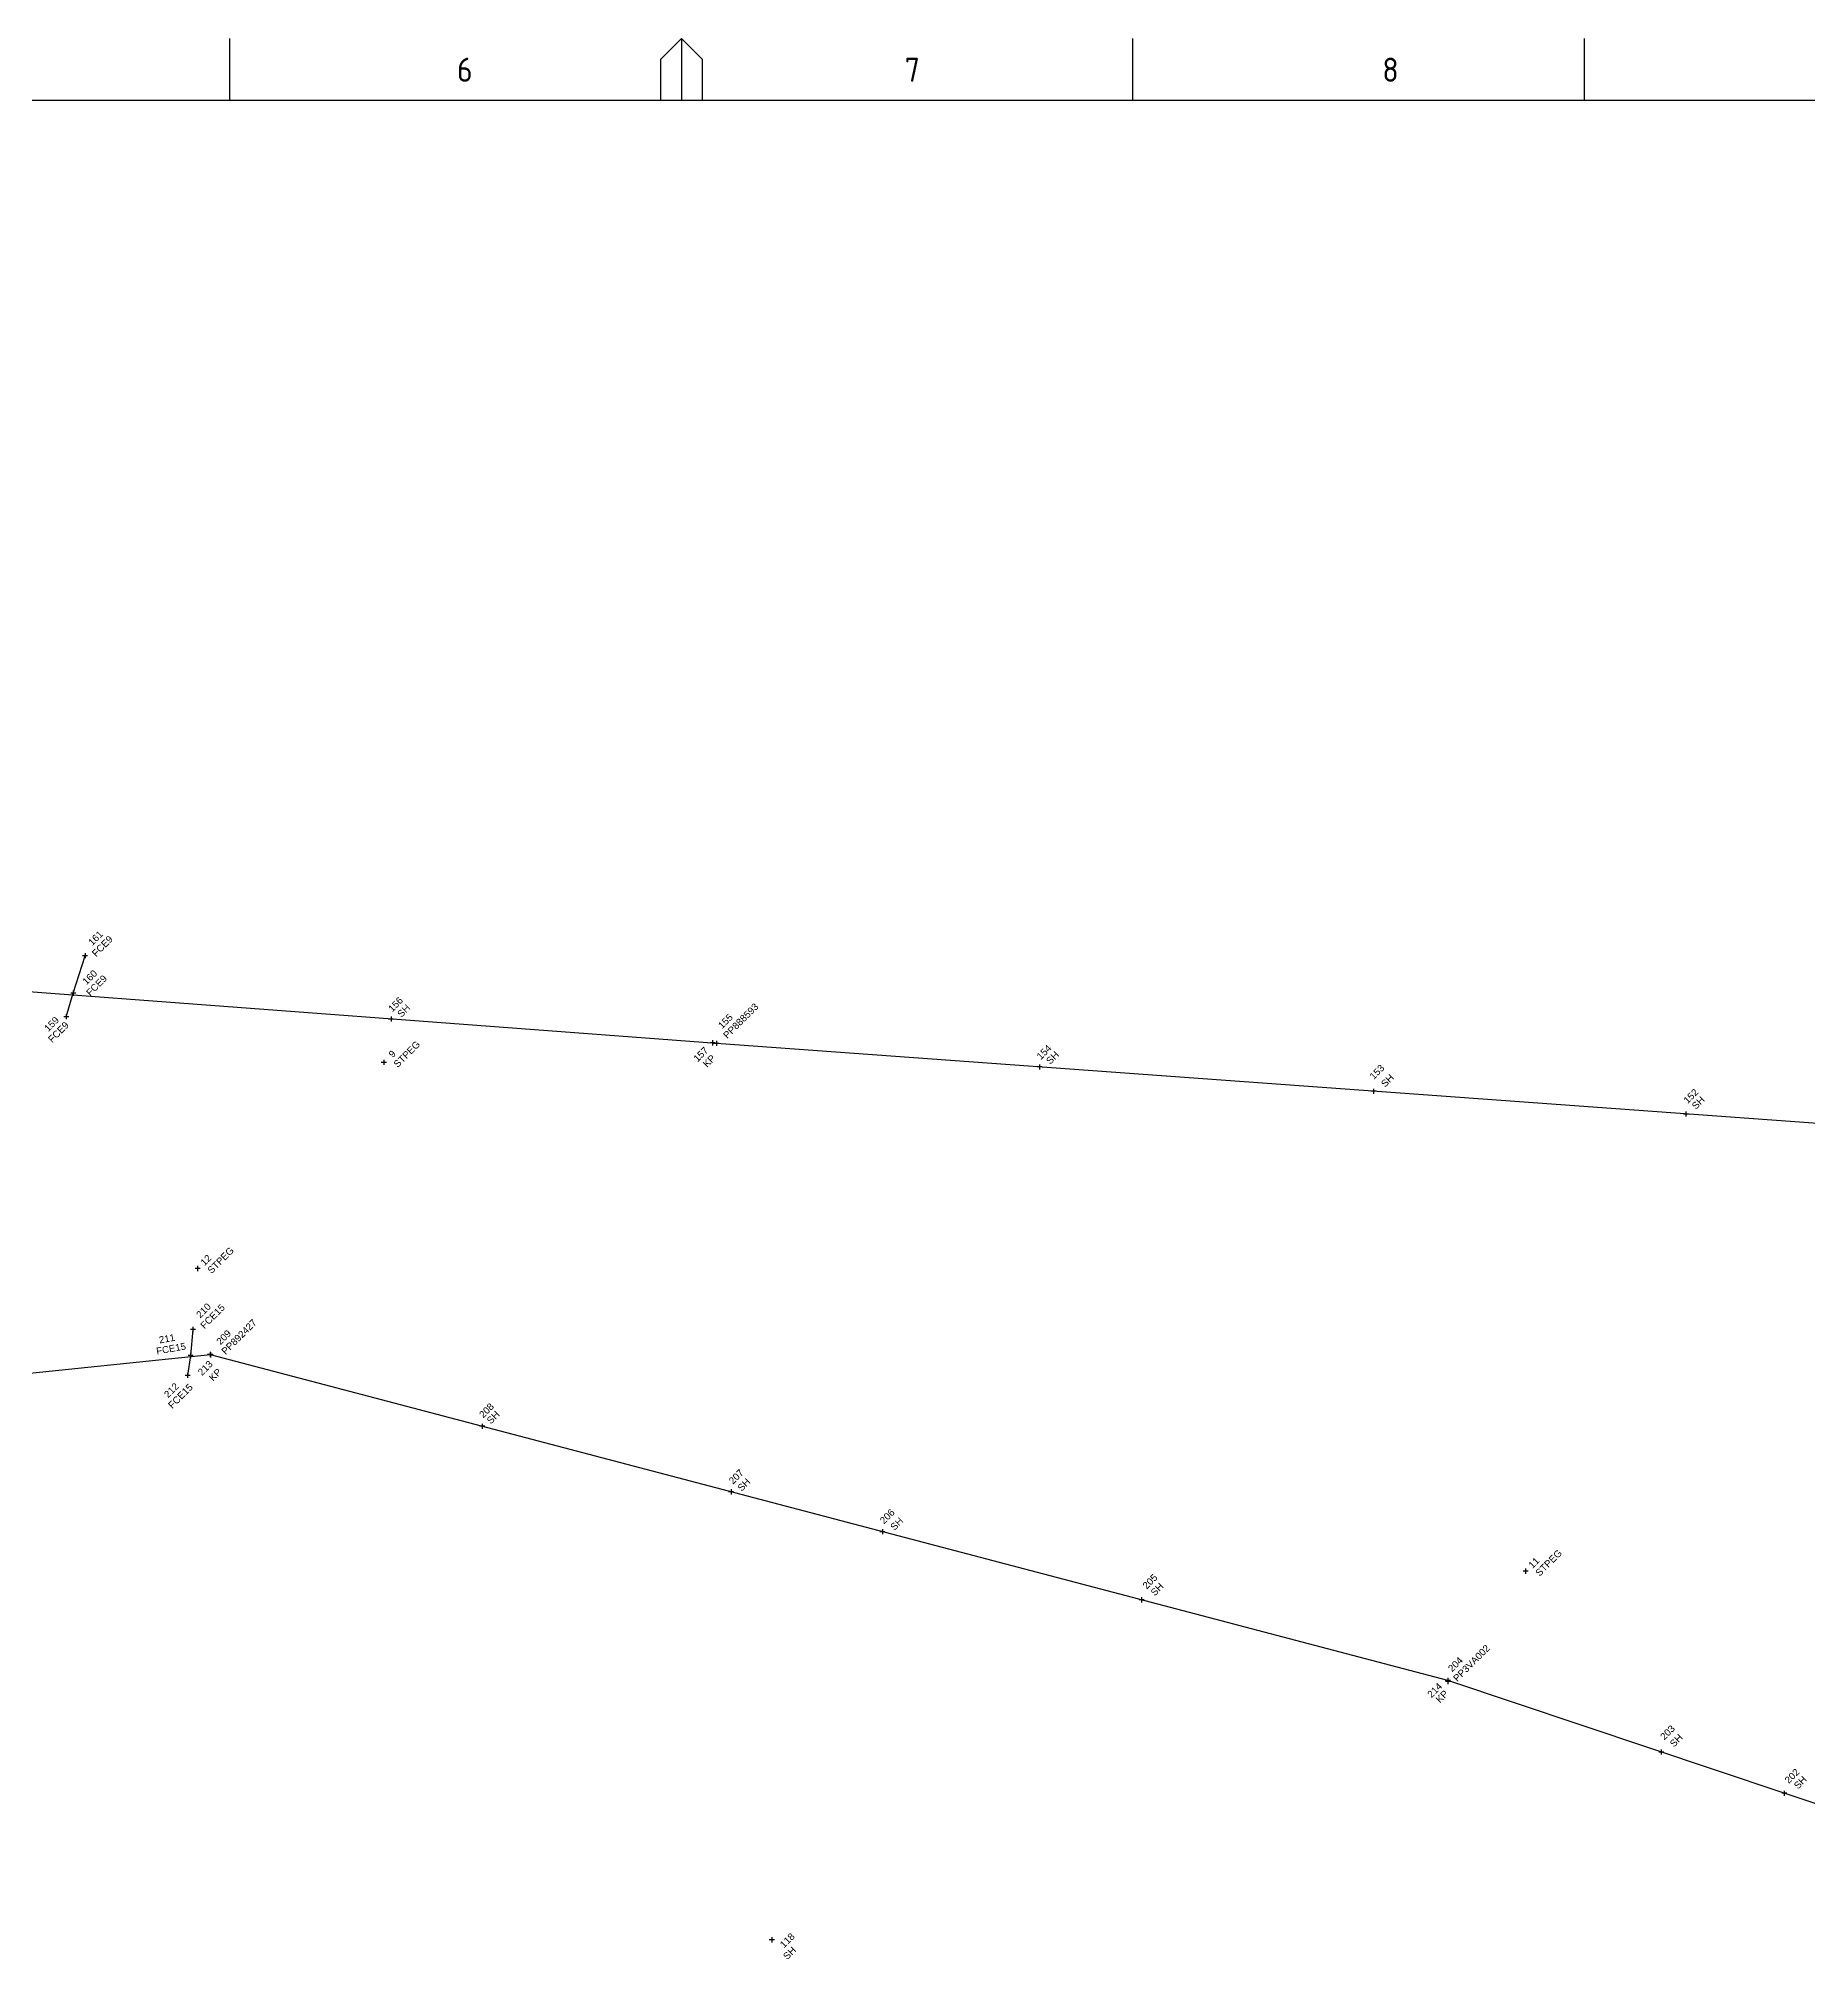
# Paper-space layout 'Survey' of a CAD drawing. Header units: metres, sheet in millimetres. Extents: x -21 to 813, y -3 to 583.
# Drawn here: x 302.9 to 559.6, y 304 to 583.4 of the extents above; entities that cross this region are included whole.
import ezdxf
from ezdxf.enums import TextEntityAlignment as Align

# ---------------------------------------------------------------- set-up
doc = ezdxf.new("R2010")
doc.units = ezdxf.units.M
doc.layers.get('0').update_dxf_attribs({"color": 6})
doc.layers.add('Notes', color=7, linetype='Continuous')
doc.layers.add('SupportsUG_SP_EXT', color=7, linetype='Continuous')
doc.styles.add('ARIAL', font='arial.ttf', dxfattribs={"height": 2})
doc.styles.add('iecISOCP', font='isocp.shx')
doc.styles.get("Standard").update_dxf_attribs({"font": 'arial.ttf'})
doc.linetypes.add('Cable 1A', pattern='A,7,-3,["/",Standard,S=1.5,R=0,X=-1.8,Y=-0.7],-0.001', length=10.001)

# ---------------------------------------------------------------- blocks, each defined once
blk = doc.blocks.new('A1_FRAME_TITLE')
at = {"layer": 'Notes', "linetype": 'Continuous'}
for p, q in [((351.17, 574.39), (351.17, 583.39)), ((413.68, 580.39), (416.68, 583.39)), ((416.68, 583.39), (416.68, 574.39)), ((416.68, 583.39), (419.68, 580.39)), ((482.19, 574.39), (482.19, 583.39)), ((547.7, 574.39), (547.7, 583.39)), ((413.68, 574.39), (413.68, 580.39)), ((419.68, 580.39), (419.68, 574.39))]:
    blk.add_line(p, q, dxfattribs=at)
at = {"layer": 'Notes', "color": 3, "linetype": 'Continuous', "flags": 128}
blk.add_lwpolyline([(824.37, 574.39), (149.5, 574.39)], dxfattribs=at)
blk.add_attdef('DRAFT_NUM', (29.9, 23.29), '', height=2.5, rotation=90)
at = {"layer": 'Notes', "color": 7, "style": 'iecISOCP'}
for s, p in [('6', (384.13, 577.12)), ('7', (449.08, 577.12)), ('8', (518.36, 577.12))]:
    blk.add_text(s, height=3.5, dxfattribs=at).set_placement(p)
at = {"layer": 'Notes', "color": 7, "style": 'iecISOCP', "flags": 8}
blk.add_attdef('VERSION_NO', text='', height=2.5, rotation=90, dxfattribs=at).set_placement((302.04, 43.81), align=Align.MIDDLE_CENTER)
at = {"layer": 'Notes', "color": 7, "style": 'iecISOCP'}
for tag, p in [('CAP_NO', (513.19, 43.46)), ('IE_NUM', (513.05, 37.81)), ('REF_No_1', (335.24, 32.31)), ('REF_1', (362.52, 32.31)), ('GEN_WO', (441.71, 31.76)), ('HV_SWITCH', (513.46, 32.16)), ('REF_No_2', (335.24, 26.31)), ('REF_2', (362.52, 26.31)), ('OH_WO', (441.71, 25.81)), ('UBD_REF', (513.05, 25.83)), ('REF_No_3', (335.24, 20.31)), ('REF_3', (362.52, 20.31)), ('UG_WO', (441.71, 20.05)), ('GIS_MAP_No', (513.05, 20.04)), ('REF_No_4', (335.24, 14.31)), ('REF_4', (362.52, 14.31)), ('SUB_WO', (441.71, 13.81)), ('HV_OP_DIAG', (513.33, 14.2)), ('LGA', (512.95, 7.78))]:
    blk.add_attdef(tag, p, '', height=2.5, dxfattribs=at)
at = {"layer": 'Notes', "style": 'iecISOCP'}
for tag, p in [('T1', (684.37, 39.47)), ('T2', (684.37, 34.35)), ('T3', (684.37, 28.92)), ('T4', (684.37, 23.66)), ('T5', (684.37, 18.23)), ('T6', (684.37, 12.97))]:
    blk.add_attdef(tag, text='', height=3.5, dxfattribs=at).set_placement(p, align=Align.CENTER)
at = {"layer": 'Notes', "color": 7, "style": 'iecISOCP'}
for tag, p in [('scale', (567.76, 33.27)), ('DRAWN', (567.76, 24.93)), ('DATE', (567.76, 16.88)), ('DESIGN', (605.62, 9.15)), ('CHD', (567.76, 8.37))]:
    blk.add_attdef(tag, text='', height=2.5, dxfattribs=at).set_placement(p, align=Align.CENTER)
at = {"layer": 'Notes', "color": 4, "style": 'iecISOCP'}
blk.add_attdef('NUM', text='', height=7, dxfattribs=at).set_placement((792.37, 20.12), align=Align.MIDDLE_CENTER)
at = {"layer": 'Notes', "color": 1, "style": 'iecISOCP'}
blk.add_attdef('REV', text='', height=5, dxfattribs=at).set_placement((820.05, 17.1), align=Align.CENTER)
at = {"layer": 'Notes', "color": 7, "style": 'iecISOCP'}
for tag, p in [('NS', (790.71, 8.12)), ('SHTS', (805.41, 8.12))]:
    blk.add_attdef(tag, text='', height=2.5, dxfattribs=at).set_placement(p, align=Align.MIDDLE)
at = {"layer": 'Notes', "style": 'iecISOCP'}
blk.add_attdef('ExportID', (9.08, 2.39), '', height=2.5, dxfattribs=at)
at = {"layer": 'Notes', "style": 'iecISOCP', "flags": 1}
for tag, p in [('ProjectType', (14.17, -26.8)), ('ProjectNumber', (23.56, -26.82)), ('DrawingNumber', (35.51, -26.8)), ('ProjectDescription', (47.56, -26.83)), ('ExportDate', (60.28, -26.79)), ('ExportUserName', (69.15, -26.8)), ('DesignerCompanyName', (81.48, -26.79)), ('ExportAreaOfInterest', (97.1, -26.81)), ('GIS_SUCCESS', (112, -26.78)), ('CAD_SUCCESS', (121.79, -26.78)), ('DEPOTCODE', (132.11, -26.88)), ('ExportCategories', (140.08, -26.8)), ('Comments', (154.38, -26.88))]:
    blk.add_attdef(tag, p, '', height=1, dxfattribs=at)

psp = doc.layouts.new('Survey')

# ---------------------------------------------------------------- linework, layer by layer
at = {"layer": 'Notes', "ltscale": 10}
for p, q in [((401.22, 437.68), (225.03, 450.85)), ((568.19, 425.51), (401.22, 437.68)), ((327.82, 392.52), (189.75, 378.27)), ((507.3, 345.29), (327.82, 392.52)), ((769.16, 257.52), (507.3, 345.29))]:
    psp.add_line(p, q, dxfattribs=at)
at = {"layer": 'Notes', "linetype": 'Cable 1A'}
for p, q in [((307.92, 444.96), (309.62, 450.39)), ((306.9, 441.55), (307.92, 444.96)), ((325.28, 396.2), (324.94, 392.43)), ((324.94, 392.43), (324.51, 389.54))]:
    psp.add_line(p, q, dxfattribs=at)
at = {"layer": 'Notes'}
for p, q in [((309.62, 450.77), (309.62, 450.02)), ((307.92, 445.33), (307.92, 444.58)), ((306.9, 441.93), (306.9, 441.18)), ((354.02, 441.59), (354.02, 440.84)), ((400.66, 438.13), (400.66, 437.38)), ((401.22, 438.06), (401.22, 437.31)), ((352.96, 435.3), (352.96, 434.55)), ((448.08, 434.64), (448.08, 433.89)), ((496.53, 431.11), (496.53, 430.36)), ((541.86, 427.81), (541.86, 427.06)), ((325.96, 405.4), (325.96, 404.65)), ((325.28, 396.57), (325.28, 395.82)), ((324.94, 392.8), (324.94, 392.05)), ((327.78, 392.93), (327.78, 392.18)), ((327.82, 392.9), (327.82, 392.15)), ((324.51, 389.91), (324.51, 389.16)), ((367.24, 382.52), (367.24, 381.77)), ((403.33, 373.03), (403.33, 372.28)), ((425.29, 367.25), (425.29, 366.5)), ((518.6, 361.52), (518.6, 360.77)), ((462.89, 357.35), (462.89, 356.6)), ((507.3, 345.67), (507.3, 344.92)), ((507.32, 345.52), (507.32, 344.77)), ((538.28, 335.29), (538.28, 334.54)), ((556.12, 329.31), (556.12, 328.56)), ((409.25, 308.06), (409.25, 307.31))]:
    psp.add_line(p, q, dxfattribs=at)
for points in [[(310, 450.39), (309.62, 450.39), (309.25, 450.39)], [(308.3, 444.96), (307.92, 444.96), (307.55, 444.96)], [(307.28, 441.55), (306.9, 441.55), (306.53, 441.55)], [(354.39, 441.21), (354.02, 441.21), (353.64, 441.21)], [(401.04, 437.76), (400.66, 437.76), (400.29, 437.76)], [(401.59, 437.68), (401.22, 437.68), (400.84, 437.68)], [(353.34, 434.92), (352.96, 434.92), (352.59, 434.92)], [(448.45, 434.27), (448.08, 434.27), (447.7, 434.27)], [(496.91, 430.74), (496.53, 430.74), (496.16, 430.74)], [(542.23, 427.43), (541.86, 427.43), (541.48, 427.43)], [(326.33, 405.02), (325.96, 405.02), (325.58, 405.02)], [(325.66, 396.2), (325.28, 396.2), (324.91, 396.2)], [(325.32, 392.43), (324.94, 392.43), (324.57, 392.43)], [(328.15, 392.56), (327.78, 392.56), (327.4, 392.56)], [(328.2, 392.52), (327.82, 392.52), (327.45, 392.52)], [(324.89, 389.54), (324.51, 389.54), (324.14, 389.54)], [(367.61, 382.15), (367.24, 382.15), (366.86, 382.15)], [(403.71, 372.65), (403.33, 372.65), (402.96, 372.65)], [(425.66, 366.87), (425.29, 366.87), (424.91, 366.87)], [(518.98, 361.14), (518.6, 361.14), (518.23, 361.14)], [(463.27, 356.98), (462.89, 356.98), (462.52, 356.98)], [(507.68, 345.29), (507.3, 345.29), (506.93, 345.29)], [(507.7, 345.14), (507.32, 345.14), (506.95, 345.14)], [(538.66, 334.91), (538.28, 334.91), (537.91, 334.91)], [(556.49, 328.93), (556.12, 328.93), (555.74, 328.93)], [(409.63, 307.69), (409.25, 307.69), (408.88, 307.69)]]:
    psp.add_lwpolyline(points, dxfattribs=at)

# ---------------------------------------------------------------- block references
at = {"layer": 'SupportsUG_SP_EXT'}
psp.add_blockref('A1_FRAME_TITLE', (-20.55, 0), dxfattribs=at)

# ---------------------------------------------------------------- texts
at = {"layer": 'Notes', "style": 'ARIAL'}
for s, rotation, p in [('161', 45, (310.68, 451.78)), ('FCE9', 45, (311.23, 450.17)), ('160', 45, (309.84, 446.08)), ('FCE9', 45, (310.39, 444.47)), ('156', 45, (354.2, 442.16)), ('159', 45, (304.3, 439.31)), ('SH', 45, (355.52, 441.37)), ('155', 45, (402.05, 439.71)), ('PP888593', 45, (402.79, 438.29)), ('FCE9', 45, (304.85, 437.7)), ('9', 45, (354.25, 435.53)), ('STPEG', 45, (354.98, 434.1)), ('157', 45, (398.48, 434.91)), ('KP', 45, (399.85, 434.11)), ('154', 45, (448.27, 435.24)), ('SH', 45, (449.63, 434.57)), ('153', 45, (496.56, 432.36)), ('SH', 45, (498.22, 431.25)), ('152', 45, (542.1, 428.85)), ('SH', 45, (543.3, 428.03)), ('STPEG', 45, (327.97, 404.2)), ('12', 45, (326.95, 405.35)), ('210', 45, (326.34, 397.76)), ('FCE15', 45, (326.94, 396.2)), ('PP892427', 45, (330.01, 392.47)), ('FCE15', 10.1915, (320.05, 392.54)), ('211', 10.1915, (320.45, 394.16)), ('209', 45, (329.27, 393.88)), ('213', 45, (326.59, 389.43)), ('212', 45, (321.68, 386.2)), ('KP', 45, (328.2, 388.61)), ('FCE15', 45, (322.28, 384.64)), ('208', 45, (367.39, 383.27)), ('SH', 45, (368.49, 382.4)), ('207', 45, (403.61, 373.67)), ('SH', 45, (404.87, 372.64)), ('206', 45, (425.52, 367.91)), ('SH', 45, (427.04, 366.97)), ('STPEG', 45, (520.62, 360.32)), ('205', 45, (463.64, 358.47)), ('11', 45, (519.6, 361.46)), ('SH', 45, (464.8, 357.47)), ('PP3VA002', 45, (508.68, 345.04)), ('204', 45, (507.94, 346.46)), ('214', 45, (504.93, 342.7)), ('KP', 45, (506.16, 341.96)), ('203', 45, (538.71, 336.57)), ('SH', 45, (540.11, 335.55)), ('202', 45, (556.77, 330.26)), ('SH', 45, (558.11, 329.47)), ('118', 45, (411.02, 306.42)), ('SH', 45, (411.48, 304.71))]:
    psp.add_text(s, height=1, rotation=rotation, dxfattribs=at).set_placement(p)

doc.saveas('drawing.dxf')
